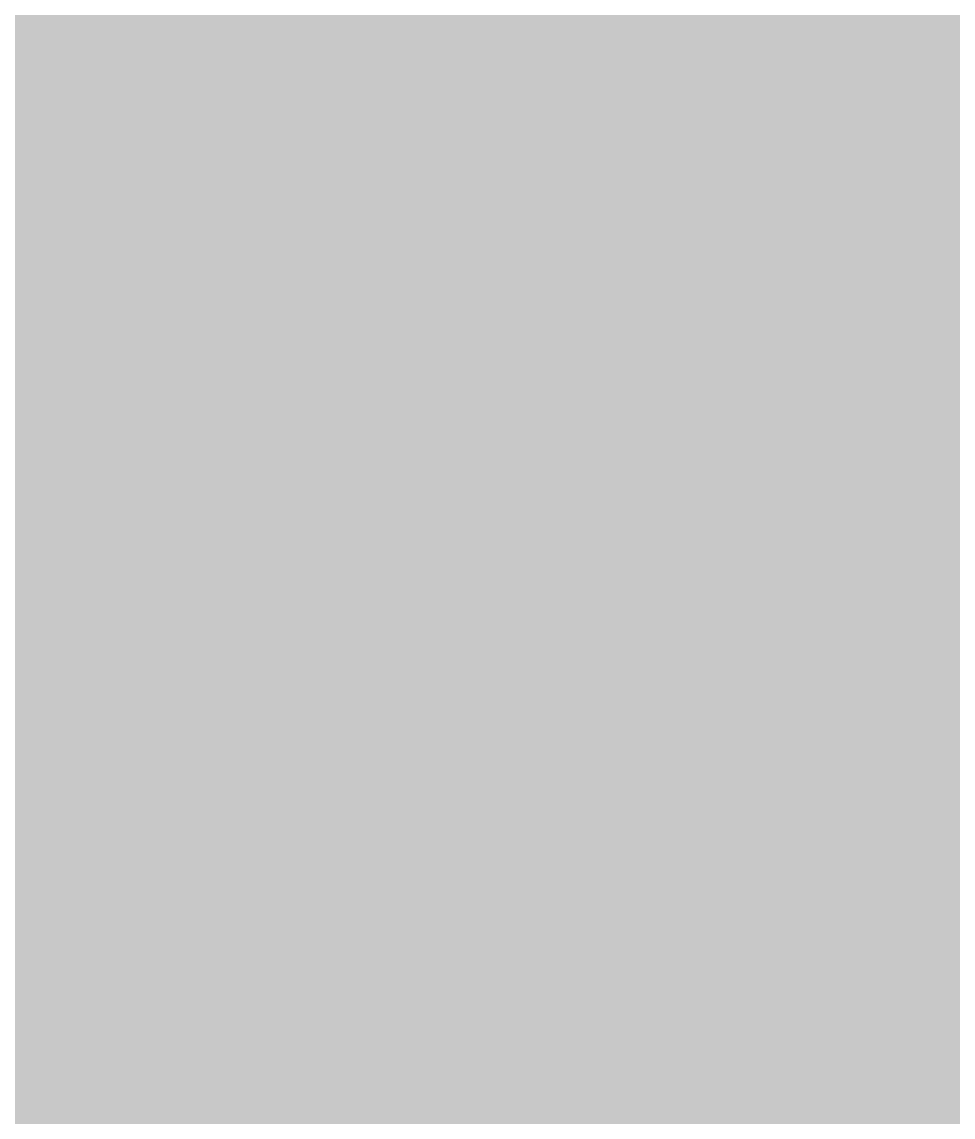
# Model space of a CAD drawing. Header units: inches. Extents: x -54868 to -186, y -265 to 853.
# Drawn here: x -16342.087 to -16340.528, y 162.478 to 164.313 of the extents above; entities that cross this region are included whole.
import ezdxf

# ---------------------------------------------------------------- set-up
doc = ezdxf.new("R2010")
doc.units = ezdxf.units.IN
doc.header["$MEASUREMENT"] = 0
doc.layers.add('Q-SPCQ', color=91, linetype='Continuous', lineweight=9)

# ---------------------------------------------------------------- blocks, each defined once
blk = doc.blocks.new('Basketball_Backstop-Performance_Sports_Systems-3103-Ceiling_Hung - 27_-0_ to 27_-11 7_8_-V114-Section 1')
at = {"layer": 'Q-SPCQ'}
h = blk.add_hatch(color=256, dxfattribs=at)
h.paths.add_polyline_path([(21727.2739, 157.5625), (21729.1566, 157.5625), (21729.9937, 160.1875), (21727.2739, 160.1875)], flags=0)
h.paths.add_polyline_path([(21731.3092, 164.3125), (21768.496, 280.9176), (21768.0011, 281.0767), (21765.3918, 281.0221), (21728.1717, 164.3125)], flags=0)
h = blk.add_hatch(color=256, dxfattribs=at)
h.paths.add_polyline_path([(21713.9954, 160.4375), (21723.9278, 160.4375), (21723.9278, 164.3125), (21713.9954, 164.3125), (21713.9954, 160.8434)], flags=0)
h.paths.add_polyline_path([(21734.0416, 160.4375), (21734.1204, 160.4375), (21734.1204, 164.3125), (21724.1778, 164.3125), (21724.1778, 160.4375), (21731.6206, 160.4375)], flags=0)
h.paths.add_polyline_path([(21727.9355, 161.5625), (21727.5307, 161.637), (21727.6829, 161.75), (21727.8994, 161.5893)], flags=0)
h.paths.add_polyline_path([(21727.9355, 161.5625), (21727.8994, 161.875), (21728.1881, 162), (21728.0438, 161.75)], flags=0)
h.paths.add_polyline_path([(21720.6855, 161.5625), (21720.2164, 161.5893), (21720.4329, 161.75), (21720.6494, 161.5893)], flags=0)
h.paths.add_polyline_path([(21720.9381, 162), (21720.6494, 162.125), (21720.6855, 162.4375), (21720.7938, 162.25)], flags=0)
h.paths.add_polyline_path([(21720.6855, 161.5625), (21720.6829, 161.8895), (21720.9381, 162), (21720.7938, 161.75)], flags=0)
h.paths.add_polyline_path([(21727.4664, 162.125), (21727.8079, 162.2165), (21727.8994, 162.125), (21727.8079, 161.7835), (21727.5062, 161.8232), (21727.4818, 162.0082)], flags=0)
h.paths.add_polyline_path([(21727.1778, 162), (21727.4304, 162.4375), (21727.4664, 162.125)], flags=0)
h.paths.add_polyline_path([(21727.4304, 161.5625), (21727.1778, 162), (21727.4664, 161.875), (21727.452, 161.75)], flags=0)
h.paths.add_polyline_path([(21720.2164, 161.875), (21720.2164, 162.0436), (21720.4105, 162.209), (21720.6494, 161.9191), (21720.6097, 161.8232), (21720.402, 161.7679), (21720.3061, 161.8232)], flags=0)
h.paths.add_polyline_path([(21720.1804, 161.5625), (21719.9278, 162), (21720.2105, 161.8232), (21720.1936, 161.6776)], flags=0)
h.paths.add_polyline_path([(21719.9278, 162), (21720.1829, 162.4151), (21720.1829, 162.1105)], flags=0)
h.paths.add_polyline_path([(21728.1881, 162), (21727.8994, 162.125), (21727.9355, 162.4375), (21728.0438, 162.25)], flags=0)
h.paths.add_polyline_path([(21720.4329, 162.25), (21720.2164, 162.4375), (21720.6494, 162.4107)], flags=0)
h.paths.add_polyline_path([(21727.6829, 162.25), (21727.4664, 162.4375), (21727.8994, 162.4107), (21727.8079, 162.3428)], flags=0)

msp = doc.modelspace()

# ---------------------------------------------------------------- block references
at = {"layer": 'Q-SPCQ'}
msp.add_blockref('Basketball_Backstop-Performance_Sports_Systems-3103-Ceiling_Hung - 27_-0_ to 27_-11 7_8_-V114-Section 1', (-38070.76169, 0), dxfattribs=at)

doc.saveas('drawing.dxf')
